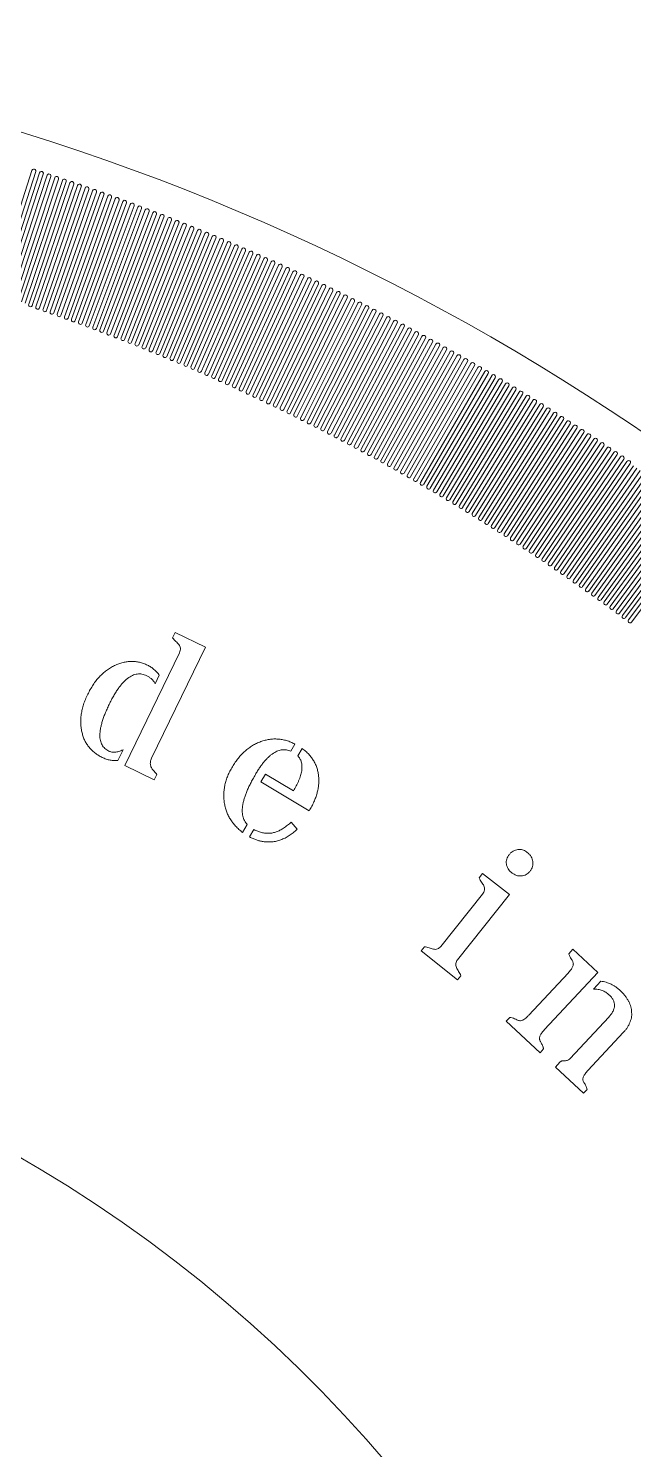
# Model space of a CAD drawing. Header units: millimetres. Extents: x -37.9 to 37.9, y -37.9 to 37.9.
# Drawn here: x 11.34 to 21.19, y 14.76 to 37.9 of the extents above; entities that cross this region are included whole.
import ezdxf

# ---------------------------------------------------------------- set-up
doc = ezdxf.new("R2010")
doc.units = ezdxf.units.MM

msp = doc.modelspace()

# ---------------------------------------------------------------- linework, layer by layer
at = {"color": 7, "linetype": 'Continuous', "lineweight": 15}
for p, q in [((11.392, 35.589), (10.756, 33.601)), ((10.814, 33.582), (11.454, 35.569)), ((11.516, 35.549), (10.873, 33.564)), ((10.932, 33.544), (11.578, 35.528)), ((11.64, 35.508), (10.99, 33.525)), ((11.049, 33.506), (11.702, 35.488)), ((11.764, 35.467), (11.107, 33.487)), ((11.166, 33.467), (11.826, 35.447)), ((11.888, 35.426), (11.224, 33.448)), ((11.282, 33.428), (11.95, 35.405)), ((12.011, 35.384), (11.341, 33.408)), ((11.399, 33.389), (12.073, 35.363)), ((12.135, 35.342), (11.457, 33.369)), ((11.515, 33.349), (12.196, 35.321)), ((12.258, 35.3), (11.574, 33.328)), ((11.632, 33.308), (12.32, 35.278)), ((12.381, 35.257), (11.69, 33.288)), ((11.748, 33.267), (12.443, 35.235)), ((12.504, 35.213), (11.806, 33.247)), ((11.864, 33.226), (12.566, 35.191)), ((12.627, 35.169), (11.922, 33.205)), ((11.98, 33.185), (12.688, 35.147)), ((12.75, 35.125), (12.038, 33.164)), ((12.096, 33.143), (12.811, 35.103)), ((12.872, 35.08), (12.153, 33.121)), ((12.211, 33.1), (12.933, 35.058)), ((12.995, 35.035), (12.269, 33.079)), ((12.327, 33.057), (13.056, 35.012)), ((13.117, 34.99), (12.384, 33.036)), ((12.442, 33.014), (13.178, 34.967)), ((13.239, 34.944), (12.5, 32.992)), ((12.557, 32.97), (13.3, 34.92)), ((13.361, 34.897), (12.615, 32.948)), ((12.672, 32.926), (13.422, 34.874)), ((13.483, 34.85), (12.73, 32.904)), ((12.787, 32.882), (13.543, 34.827)), ((13.604, 34.803), (12.844, 32.86)), ((12.902, 32.837), (13.665, 34.779)), ((13.726, 34.755), (12.959, 32.815)), ((13.016, 32.792), (13.786, 34.731)), ((13.847, 34.707), (13.074, 32.769)), ((13.131, 32.746), (13.907, 34.683)), ((13.968, 34.659), (13.188, 32.723)), ((13.245, 32.7), (14.028, 34.634)), ((14.089, 34.61), (13.302, 32.677)), ((13.359, 32.654), (14.149, 34.585)), ((14.209, 34.56), (13.416, 32.63)), ((13.473, 32.607), (14.27, 34.535)), ((14.33, 34.51), (13.53, 32.583)), ((13.587, 32.56), (14.39, 34.485)), ((14.45, 34.46), (13.643, 32.536)), ((13.7, 32.512), (14.51, 34.435)), ((14.571, 34.41), (13.757, 32.488)), ((13.814, 32.464), (14.631, 34.384)), ((14.691, 34.359), (13.87, 32.44)), ((13.927, 32.416), (14.751, 34.333)), ((14.81, 34.307), (13.983, 32.391)), ((14.04, 32.367), (14.87, 34.281)), ((14.93, 34.255), (14.096, 32.342)), ((14.153, 32.318), (14.99, 34.229)), ((15.05, 34.203), (14.209, 32.293)), ((14.266, 32.268), (15.109, 34.176)), ((15.169, 34.15), (14.322, 32.243)), ((14.378, 32.218), (15.228, 34.124)), ((15.288, 34.097), (14.434, 32.193)), ((14.49, 32.168), (15.347, 34.07)), ((15.407, 34.043), (14.547, 32.142)), ((14.603, 32.117), (15.466, 34.016)), ((15.526, 33.989), (14.659, 32.091)), ((14.715, 32.066), (15.585, 33.962)), ((15.644, 33.935), (14.771, 32.04)), ((14.827, 32.014), (15.703, 33.908)), ((15.763, 33.88), (14.882, 31.988)), ((14.938, 31.962), (15.822, 33.853)), ((15.881, 33.825), (14.994, 31.936)), ((15.05, 31.91), (15.94, 33.797)), ((15.999, 33.769), (15.105, 31.884)), ((15.161, 31.857), (16.058, 33.741)), ((16.116, 33.713), (15.217, 31.831)), ((15.272, 31.804), (16.175, 33.685)), ((16.234, 33.657), (15.328, 31.777)), ((15.383, 31.751), (16.293, 33.628)), ((16.351, 33.6), (15.438, 31.724)), ((15.494, 31.697), (16.41, 33.571)), ((16.469, 33.543), (15.549, 31.67)), ((15.604, 31.642), (16.527, 33.514)), ((16.586, 33.485), (15.659, 31.615)), ((15.715, 31.588), (16.644, 33.456)), ((16.702, 33.427), (15.77, 31.56)), ((15.825, 31.533), (16.761, 33.398)), ((16.819, 33.368), (15.88, 31.505)), ((15.935, 31.477), (16.877, 33.339)), ((16.935, 33.309), (15.99, 31.449)), ((16.045, 31.421), (16.993, 33.28)), ((17.052, 33.25), (16.099, 31.393)), ((16.154, 31.365), (17.11, 33.22)), ((17.168, 33.19), (16.209, 31.337)), ((16.264, 31.309), (17.225, 33.16)), ((17.283, 33.13), (16.318, 31.28)), ((16.373, 31.252), (17.341, 33.1)), ((17.399, 33.07), (16.427, 31.223)), ((16.482, 31.194), (17.456, 33.039)), ((17.514, 33.009), (16.536, 31.166)), ((16.59, 31.137), (17.572, 32.978)), ((17.629, 32.947), (16.645, 31.108)), ((16.699, 31.079), (17.687, 32.917)), ((17.744, 32.886), (16.753, 31.049)), ((16.807, 31.02), (17.802, 32.855)), ((17.859, 32.824), (16.862, 30.991)), ((16.916, 30.961), (17.916, 32.792)), ((17.973, 32.761), (16.97, 30.932)), ((17.024, 30.902), (18.03, 32.73)), ((18.088, 32.698), (17.078, 30.872)), ((17.131, 30.842), (18.145, 32.666)), ((18.202, 32.635), (17.185, 30.812)), ((17.239, 30.782), (18.258, 32.603)), ((18.315, 32.571), (17.293, 30.752)), ((17.346, 30.722), (18.372, 32.539)), ((18.429, 32.507), (17.4, 30.692)), ((17.453, 30.661), (18.486, 32.475)), ((18.542, 32.442), (17.507, 30.631)), ((17.56, 30.6), (18.599, 32.41)), ((18.655, 32.377), (17.614, 30.569)), ((17.667, 30.539), (18.712, 32.345)), ((18.768, 32.312), (17.72, 30.508)), ((17.774, 30.477), (18.825, 32.279)), ((18.881, 32.246), (17.827, 30.446)), ((17.88, 30.415), (18.937, 32.213)), ((18.993, 32.18), (17.933, 30.383)), ((17.986, 30.352), (19.05, 32.147)), ((19.106, 32.114), (18.039, 30.321)), ((18.092, 30.289), (19.162, 32.08)), ((19.218, 32.047), (18.145, 30.257)), ((18.197, 30.226), (19.274, 32.013)), ((19.329, 31.98), (18.25, 30.194)), ((18.303, 30.162), (19.385, 31.946)), ((19.441, 31.912), (18.355, 30.13)), ((18.408, 30.098), (19.497, 31.878)), ((19.552, 31.844), (18.46, 30.066)), ((18.513, 30.033), (19.608, 31.81)), ((19.663, 31.775), (18.565, 30.001)), ((18.618, 29.969), (19.719, 31.741)), ((19.774, 31.707), (18.67, 29.936)), ((18.722, 29.903), (19.829, 31.672)), ((19.885, 31.637), (18.774, 29.871)), ((18.826, 29.838), (19.94, 31.603)), ((19.995, 31.568), (18.878, 29.805)), ((18.93, 29.772), (20.05, 31.533)), ((20.105, 31.498), (18.982, 29.739)), ((19.034, 29.706), (20.16, 31.463)), ((20.215, 31.427), (19.086, 29.673)), ((19.138, 29.639), (20.27, 31.392)), ((20.324, 31.357), (19.189, 29.606)), ((19.241, 29.572), (20.379, 31.321)), ((20.434, 31.286), (19.293, 29.539)), ((19.344, 29.505), (20.488, 31.25)), ((20.543, 31.214), (19.396, 29.471)), ((19.447, 29.437), (20.597, 31.178)), ((20.652, 31.142), (19.498, 29.403)), ((19.55, 29.369), (20.706, 31.106)), ((20.76, 31.07), (19.601, 29.335)), ((19.652, 29.301), (20.814, 31.034)), ((20.869, 30.997), (19.703, 29.266)), ((19.754, 29.232), (20.923, 30.961)), ((20.977, 30.924), (19.805, 29.197)), ((19.856, 29.163), (21.031, 30.887)), ((21.084, 30.851), (19.907, 29.128)), ((19.958, 29.093), (21.138, 30.814)), ((21.192, 30.777), (20.009, 29.058)), ((20.059, 29.023), (21.246, 30.74)), ((21.299, 30.703), (20.11, 28.988)), ((20.16, 28.953), (21.353, 30.666)), ((21.406, 30.628), (20.211, 28.918)), ((20.261, 28.883), (21.46, 30.591)), ((21.513, 30.553), (20.312, 28.847)), ((20.362, 28.812), (21.566, 30.516)), ((21.62, 30.478), (20.412, 28.776)), ((20.463, 28.74), (21.673, 30.44)), ((21.726, 30.402), (20.513, 28.705)), ((20.563, 28.669), (21.779, 30.364)), ((21.832, 30.326), (20.613, 28.633)), ((20.663, 28.597), (21.885, 30.288)), ((21.938, 30.25), (20.713, 28.561)), ((20.762, 28.525), (21.99, 30.212)), ((22.043, 30.173), (20.812, 28.488)), ((20.862, 28.452), (22.096, 30.135)), ((22.148, 30.096), (20.911, 28.416)), ((20.961, 28.379), (22.201, 30.057)), ((22.253, 30.019), (21.011, 28.342)), ((21.06, 28.306), (22.306, 29.98)), ((22.358, 29.941), (21.109, 28.269)), ((21.159, 28.232), (22.41, 29.902)), ((13.683, 27.977), (13.726, 28.065)), ((13.726, 28.065), (14.22, 27.826)), ((14.22, 27.826), (13.341, 26.016)), ((12.904, 25.901), (13.794, 27.735)), ((13.467, 27.369), (13.4, 27.231)), ((12.877, 26.153), (12.792, 25.98)), ((15.677, 26.248), (15.608, 26.131)), ((15.721, 26.057), (15.792, 26.177)), ((13.385, 25.667), (12.904, 25.901)), ((13.426, 25.753), (13.385, 25.667)), ((15.122, 25.635), (15.195, 25.758)), ((15.195, 25.758), (15.651, 25.485)), ((15.91, 25.163), (15.122, 25.635)), ((14.9, 24.937), (14.823, 24.809)), ((14.937, 24.735), (15.009, 24.856)), ((15.617, 24.977), (15.71, 24.861)), ((18.677, 24.068), (18.732, 24.138)), ((18.732, 24.138), (19.171, 23.8)), ((18.054, 22.953), (18.732, 23.805)), ((19.171, 23.8), (18.325, 22.737)), ((17.732, 22.88), (17.785, 22.948)), ((18.324, 22.409), (17.732, 22.88)), ((20.135, 22.834), (20.203, 22.907)), ((20.203, 22.907), (20.608, 22.529)), ((18.378, 22.476), (18.324, 22.409)), ((19.486, 21.834), (20.124, 22.518)), ((20.608, 22.529), (19.743, 21.6)), ((20.54, 22.258), (20.66, 22.387)), ((19.116, 21.736), (19.174, 21.798)), ((20.158, 21.127), (20.788, 21.803)), ((19.668, 21.221), (19.116, 21.736)), ((21.029, 21.556), (20.448, 20.933)), ((19.726, 21.284), (19.668, 21.221)), ((19.918, 20.988), (19.993, 21.069)), ((20.376, 20.561), (19.918, 20.988)), ((20.434, 20.624), (20.376, 20.561))]:
    msp.add_line(p, q, dxfattribs=at)
msp.add_circle((0, 0), 37.9, dxfattribs=at)
for centre, radius, start, end in [((11.423, 35.579), 0.0326, 342.15, 162.25), ((11.547, 35.539), 0.0326, 341.95, 162.05), ((11.671, 35.498), 0.0326, 341.75, 161.85), ((11.795, 35.457), 0.0326, 341.55, 161.65), ((11.919, 35.416), 0.0326, 341.35, 161.45), ((12.042, 35.374), 0.0326, 341.15, 161.25), ((12.166, 35.332), 0.0326, 340.95, 161.05), ((12.289, 35.289), 0.0326, 340.75, 160.85), ((12.412, 35.246), 0.0326, 340.55, 160.65), ((12.535, 35.202), 0.0326, 340.35, 160.45), ((12.658, 35.158), 0.0326, 340.15, 160.25), ((12.78, 35.114), 0.0326, 339.95, 160.05), ((12.903, 35.069), 0.0326, 339.75, 159.85), ((13.025, 35.024), 0.0326, 339.55, 159.65), ((13.147, 34.978), 0.0326, 339.35, 159.45), ((13.269, 34.932), 0.0326, 339.15, 159.25), ((13.391, 34.885), 0.0326, 338.95, 159.05), ((13.513, 34.839), 0.0326, 338.75, 158.85), ((13.634, 34.791), 0.0326, 338.55, 158.65), ((13.756, 34.743), 0.0326, 338.35, 158.45), ((13.877, 34.695), 0.0326, 338.15, 158.25), ((13.998, 34.646), 0.0326, 337.95, 158.05), ((14.119, 34.597), 0.0326, 337.75, 157.85), ((14.24, 34.548), 0.0326, 337.55, 157.65), ((14.36, 34.498), 0.0326, 337.35, 157.45), ((14.48, 34.448), 0.0326, 337.15, 157.25), ((14.601, 34.397), 0.0326, 336.95, 157.05), ((14.721, 34.346), 0.0326, 336.75, 156.85), ((14.84, 34.294), 0.0326, 336.55, 156.65), ((14.96, 34.242), 0.0326, 336.35, 156.45), ((15.079, 34.19), 0.0326, 336.15, 156.25), ((15.199, 34.137), 0.0326, 335.95, 156.05), ((15.318, 34.084), 0.0326, 335.75, 155.85), ((15.437, 34.03), 0.0326, 335.55, 155.65), ((15.555, 33.976), 0.0326, 335.35, 155.45), ((15.674, 33.921), 0.0326, 335.15, 155.25), ((15.792, 33.866), 0.0326, 334.95, 155.05), ((15.91, 33.811), 0.0326, 334.75, 154.85), ((16.028, 33.755), 0.0326, 334.55, 154.65), ((16.146, 33.699), 0.0326, 334.35, 154.45), ((16.263, 33.643), 0.0326, 334.15, 154.25), ((16.381, 33.586), 0.0326, 333.95, 154.05), ((16.498, 33.528), 0.0326, 333.75, 153.85), ((11.37, 33.399), 0.0308, 161.25, 341.15), ((11.486, 33.359), 0.0308, 161.05, 340.95), ((11.603, 33.318), 0.0308, 160.85, 340.75), ((16.615, 33.47), 0.0326, 333.55, 153.65), ((16.732, 33.412), 0.0326, 333.35, 153.45), ((16.848, 33.354), 0.0326, 333.15, 153.25), ((16.964, 33.295), 0.0326, 332.95, 153.05), ((11.719, 33.278), 0.0308, 160.65, 340.55), ((11.835, 33.237), 0.0308, 160.45, 340.35), ((11.951, 33.195), 0.0308, 160.25, 340.15), ((12.067, 33.153), 0.0308, 160.05, 339.95), ((12.182, 33.111), 0.0308, 159.85, 339.75), ((17.081, 33.235), 0.0326, 332.75, 152.85), ((17.196, 33.175), 0.0326, 332.55, 152.65), ((17.312, 33.115), 0.0326, 332.35, 152.45), ((12.298, 33.068), 0.0308, 159.65, 339.55), ((12.413, 33.025), 0.0308, 159.45, 339.35), ((12.528, 32.981), 0.0308, 159.25, 339.15), ((12.644, 32.937), 0.0308, 159.05, 338.95), ((12.758, 32.893), 0.0308, 158.85, 338.75), ((12.873, 32.848), 0.0308, 158.65, 338.55), ((17.428, 33.054), 0.0326, 332.15, 152.25), ((17.543, 32.993), 0.0326, 331.95, 152.05), ((17.658, 32.932), 0.0326, 331.75, 151.85), ((17.773, 32.87), 0.0326, 331.55, 151.65), ((12.988, 32.803), 0.0308, 158.45, 338.35), ((13.102, 32.758), 0.0308, 158.25, 338.15), ((13.216, 32.712), 0.0308, 158.05, 337.95), ((13.331, 32.665), 0.0308, 157.85, 337.75), ((13.444, 32.619), 0.0308, 157.65, 337.55), ((17.887, 32.808), 0.0326, 331.35, 151.45), ((18.002, 32.745), 0.0326, 331.15, 151.25), ((18.116, 32.682), 0.0326, 330.95, 151.05), ((18.23, 32.619), 0.0326, 330.75, 150.85), ((13.558, 32.572), 0.0308, 157.45, 337.35), ((13.672, 32.524), 0.0308, 157.25, 337.15), ((13.785, 32.476), 0.0308, 157.05, 336.95), ((13.899, 32.428), 0.0308, 156.85, 336.75), ((18.344, 32.555), 0.0326, 330.55, 150.65), ((18.457, 32.491), 0.0326, 330.35, 150.45), ((18.571, 32.426), 0.0326, 330.15, 150.25), ((14.012, 32.379), 0.0308, 156.65, 336.55), ((14.125, 32.33), 0.0308, 156.45, 336.35), ((14.237, 32.28), 0.0308, 156.25, 336.15), ((14.35, 32.231), 0.0308, 156.05, 335.95), ((14.462, 32.18), 0.0308, 155.85, 335.75), ((18.684, 32.361), 0.0326, 329.95, 150.05), ((18.797, 32.296), 0.0326, 329.75, 149.85), ((18.909, 32.23), 0.0326, 329.55, 149.65), ((19.022, 32.164), 0.0326, 329.35, 149.45), ((14.575, 32.13), 0.0308, 155.65, 335.55), ((14.687, 32.079), 0.0308, 155.45, 335.35), ((14.799, 32.027), 0.0308, 155.25, 335.15), ((14.91, 31.975), 0.0308, 155.05, 334.95), ((15.022, 31.923), 0.0308, 154.85, 334.75), ((19.134, 32.097), 0.0326, 329.15, 149.25), ((19.246, 32.03), 0.0326, 328.95, 149.05), ((19.357, 31.963), 0.0326, 328.75, 148.85), ((15.133, 31.87), 0.0308, 154.65, 334.55), ((15.244, 31.817), 0.0308, 154.45, 334.35), ((15.355, 31.764), 0.0308, 154.25, 334.15), ((15.466, 31.71), 0.0308, 154.05, 333.95), ((19.469, 31.895), 0.0326, 328.55, 148.65), ((19.58, 31.827), 0.0326, 328.35, 148.45), ((19.691, 31.758), 0.0326, 328.15, 148.25), ((19.802, 31.689), 0.0326, 327.95, 148.05), ((15.577, 31.656), 0.0308, 153.85, 333.75), ((15.687, 31.601), 0.0308, 153.65, 333.55), ((15.797, 31.546), 0.0308, 153.45, 333.35), ((15.907, 31.491), 0.0308, 153.25, 333.15), ((19.912, 31.62), 0.0326, 327.75, 147.85), ((20.022, 31.55), 0.0326, 327.55, 147.65), ((20.132, 31.48), 0.0326, 327.35, 147.45), ((16.017, 31.435), 0.0308, 153.05, 332.95), ((16.127, 31.379), 0.0308, 152.85, 332.75), ((16.236, 31.323), 0.0308, 152.65, 332.55), ((16.345, 31.266), 0.0308, 152.45, 332.35), ((20.242, 31.41), 0.0326, 327.15, 147.25), ((20.352, 31.339), 0.0326, 326.95, 147.05), ((20.461, 31.268), 0.0326, 326.75, 146.85), ((16.454, 31.209), 0.0308, 152.25, 332.15), ((16.563, 31.151), 0.0308, 152.05, 331.95), ((16.672, 31.093), 0.0308, 151.85, 331.75), ((16.78, 31.035), 0.0308, 151.65, 331.55), ((20.57, 31.196), 0.0326, 326.55, 146.65), ((20.679, 31.124), 0.0326, 326.35, 146.45), ((20.787, 31.052), 0.0326, 326.15, 146.25), ((20.896, 30.979), 0.0326, 325.95, 146.05), ((16.889, 30.976), 0.0308, 151.45, 331.35), ((16.997, 30.917), 0.0308, 151.25, 331.15), ((17.104, 30.857), 0.0308, 151.05, 330.95), ((17.212, 30.797), 0.0308, 150.85, 330.75), ((21.004, 30.906), 0.0326, 325.75, 145.85), ((21.111, 30.832), 0.0326, 325.55, 145.65), ((17.319, 30.737), 0.0308, 150.65, 330.55), ((17.427, 30.676), 0.0308, 150.45, 330.35), ((17.534, 30.615), 0.0308, 150.25, 330.15), ((17.64, 30.554), 0.0308, 150.05, 329.95), ((17.747, 30.492), 0.0308, 149.85, 329.75), ((17.853, 30.43), 0.0308, 149.65, 329.55), ((17.959, 30.368), 0.0308, 149.45, 329.35), ((18.065, 30.305), 0.0308, 149.25, 329.15), ((18.171, 30.242), 0.0308, 149.05, 328.95), ((18.276, 30.178), 0.0308, 148.85, 328.75), ((18.382, 30.114), 0.0308, 148.65, 328.55), ((18.487, 30.05), 0.0308, 148.45, 328.35), ((18.591, 29.985), 0.0308, 148.25, 328.15), ((18.696, 29.92), 0.0308, 148.05, 327.95), ((18.8, 29.854), 0.0308, 147.85, 327.75), ((18.904, 29.789), 0.0308, 147.65, 327.55), ((19.008, 29.722), 0.0308, 147.45, 327.35), ((19.112, 29.656), 0.0308, 147.25, 327.15), ((19.215, 29.589), 0.0308, 147.05, 326.95), ((19.318, 29.522), 0.0308, 146.85, 326.75), ((19.421, 29.454), 0.0308, 146.65, 326.55), ((19.524, 29.386), 0.0308, 146.45, 326.35), ((19.627, 29.318), 0.0308, 146.25, 326.15), ((19.729, 29.249), 0.0308, 146.05, 325.95), ((19.831, 29.18), 0.0308, 145.85, 325.75), ((19.932, 29.111), 0.0308, 145.65, 325.55), ((20.034, 29.041), 0.0308, 145.45, 325.35), ((20.135, 28.971), 0.0308, 145.25, 325.15), ((20.236, 28.9), 0.0308, 145.05, 324.95), ((20.337, 28.83), 0.0308, 144.85, 324.75), ((20.437, 28.758), 0.0308, 144.65, 324.55), ((20.538, 28.687), 0.0308, 144.45, 324.35), ((20.638, 28.615), 0.0308, 144.25, 324.15), ((20.738, 28.543), 0.0308, 144.05, 323.95), ((20.837, 28.47), 0.0308, 143.85, 323.75), ((20.936, 28.397), 0.0308, 143.65, 323.55), ((21.035, 28.324), 0.0308, 143.45, 323.35), ((21.134, 28.25), 0.0308, 143.25, 323.15), ((0, 0), 22.5, 272.5473, 267.4527)]:
    msp.add_arc(centre, radius, start, end, dxfattribs=at)
for points, knots in [([(13.787, 27.869), (13.78, 27.877), (13.765, 27.895), (13.737, 27.918), (13.708, 27.945), (13.692, 27.966), (13.683, 27.977)], [0, 0, 0, 0, 0.220498, 0.465743, 0.726569, 1, 1, 1, 1]), ([(13.794, 27.735), (13.8, 27.748), (13.81, 27.771), (13.813, 27.807), (13.806, 27.841), (13.793, 27.859), (13.787, 27.869)], [0, 0, 0, 0, 0.28463, 0.532664, 0.761583, 1, 1, 1, 1]), ([(12.739, 27.526), (12.761, 27.536), (12.806, 27.556), (12.875, 27.577), (12.943, 27.59), (13.011, 27.595), (13.078, 27.592), (13.145, 27.58), (13.211, 27.561), (13.253, 27.542), (13.275, 27.532)], [0, 0, 0, 0, 0.133766, 0.26282, 0.386653, 0.508581, 0.628631, 0.749452, 0.872803, 1, 1, 1, 1]), ([(12.301, 27.058), (12.315, 27.085), (12.342, 27.138), (12.388, 27.213), (12.437, 27.282), (12.491, 27.344), (12.547, 27.399), (12.607, 27.448), (12.671, 27.491), (12.716, 27.515), (12.739, 27.526)], [0, 0, 0, 0, 0.140119, 0.274494, 0.403184, 0.528029, 0.648379, 0.766735, 0.884133, 1, 1, 1, 1]), ([(13.262, 27.36), (13.249, 27.366), (13.224, 27.377), (13.185, 27.387), (13.146, 27.391), (13.107, 27.388), (13.068, 27.38), (13.029, 27.366), (12.99, 27.345), (12.952, 27.319), (12.914, 27.286), (12.876, 27.248), (12.838, 27.203), (12.799, 27.153), (12.762, 27.097), (12.724, 27.034), (12.686, 26.966), (12.65, 26.893), (12.616, 26.82), (12.585, 26.748), (12.559, 26.68), (12.538, 26.616), (12.521, 26.555), (12.509, 26.498), (12.501, 26.445), (12.498, 26.396), (12.5, 26.35), (12.507, 26.307), (12.517, 26.269), (12.533, 26.234), (12.554, 26.203), (12.58, 26.175), (12.61, 26.151), (12.632, 26.139), (12.644, 26.133)], [0, 0, 0, 0, 0.024693, 0.048318, 0.071297, 0.093927, 0.117018, 0.141307, 0.166567, 0.193976, 0.223437, 0.254979, 0.289613, 0.326485, 0.366185, 0.409132, 0.455009, 0.503998, 0.55288, 0.598922, 0.64155, 0.681368, 0.718288, 0.752618, 0.783961, 0.81309, 0.839935, 0.865092, 0.888593, 0.910954, 0.932722, 0.954297, 0.976608, 1, 1, 1, 1]), ([(13.4, 27.231), (13.392, 27.245), (13.376, 27.272), (13.343, 27.306), (13.306, 27.337), (13.277, 27.352), (13.262, 27.36)], [0, 0, 0, 0, 0.245272, 0.489268, 0.738176, 1, 1, 1, 1]), ([(13.275, 27.532), (13.294, 27.522), (13.331, 27.502), (13.381, 27.464), (13.428, 27.42), (13.454, 27.386), (13.467, 27.369)], [0, 0, 0, 0, 0.249156, 0.495866, 0.746659, 1, 1, 1, 1]), ([(12.209, 26.429), (12.204, 26.453), (12.193, 26.502), (12.187, 26.578), (12.187, 26.655), (12.195, 26.733), (12.21, 26.813), (12.233, 26.893), (12.263, 26.976), (12.288, 27.03), (12.301, 27.058)], [0, 0, 0, 0, 0.115947, 0.231696, 0.34994, 0.470977, 0.595047, 0.723968, 0.859083, 1, 1, 1, 1]), ([(12.792, 25.98), (12.771, 25.978), (12.729, 25.976), (12.665, 25.985), (12.6, 26.002), (12.536, 26.029), (12.475, 26.063), (12.418, 26.102), (12.367, 26.145), (12.323, 26.194), (12.285, 26.247), (12.253, 26.304), (12.227, 26.364), (12.215, 26.407), (12.209, 26.429)], [0, 0, 0, 0, 0.0788197, 0.1588597, 0.2423044, 0.3307568, 0.4198386, 0.5054189, 0.5889806, 0.6706997, 0.7521462, 0.8334572, 0.915899, 1, 1, 1, 1]), ([(12.644, 26.133), (12.652, 26.13), (12.667, 26.123), (12.692, 26.118), (12.718, 26.115), (12.747, 26.117), (12.777, 26.12), (12.809, 26.128), (12.842, 26.139), (12.865, 26.148), (12.877, 26.153)], [0, 0, 0, 0, 0.101068, 0.207461, 0.317564, 0.433263, 0.559871, 0.695262, 0.841547, 1, 1, 1, 1]), ([(14.657, 25.878), (14.672, 25.903), (14.703, 25.951), (14.753, 26.019), (14.807, 26.08), (14.864, 26.135), (14.923, 26.183), (14.986, 26.224), (15.051, 26.26), (15.097, 26.278), (15.12, 26.287)], [0, 0, 0, 0, 0.139194, 0.272247, 0.40099, 0.525735, 0.646259, 0.764769, 0.882795, 1, 1, 1, 1]), ([(15.608, 26.131), (15.596, 26.136), (15.574, 26.145), (15.539, 26.153), (15.504, 26.157), (15.469, 26.156), (15.434, 26.149), (15.399, 26.138), (15.363, 26.123), (15.328, 26.102), (15.293, 26.077), (15.257, 26.047), (15.221, 26.012), (15.185, 25.973), (15.149, 25.928), (15.113, 25.879), (15.077, 25.825), (15.054, 25.788), (15.042, 25.768)], [0, 0, 0, 0, 0.050018, 0.09814, 0.145194, 0.192696, 0.240287, 0.290692, 0.342538, 0.39732, 0.456527, 0.519823, 0.586982, 0.659266, 0.736474, 0.818827, 0.906505, 1, 1, 1, 1]), ([(15.12, 26.287), (15.143, 26.295), (15.189, 26.311), (15.26, 26.324), (15.33, 26.332), (15.4, 26.33), (15.47, 26.321), (15.54, 26.305), (15.61, 26.28), (15.655, 26.259), (15.677, 26.248)], [0, 0, 0, 0, 0.127476, 0.251436, 0.373578, 0.495188, 0.616866, 0.740083, 0.868086, 1, 1, 1, 1]), ([(15.792, 26.177), (15.812, 26.162), (15.85, 26.132), (15.902, 26.083), (15.946, 26.029), (15.984, 25.973), (16.014, 25.914), (16.038, 25.851), (16.054, 25.786), (16.06, 25.741), (16.062, 25.718)], [0, 0, 0, 0, 0.135043, 0.264372, 0.389244, 0.511691, 0.632031, 0.752193, 0.874265, 1, 1, 1, 1]), ([(13.341, 26.016), (13.337, 26.006), (13.329, 25.988), (13.322, 25.959), (13.32, 25.932), (13.323, 25.904), (13.331, 25.878), (13.344, 25.852), (13.361, 25.827), (13.376, 25.812), (13.383, 25.805)], [0, 0, 0, 0, 0.133338, 0.258949, 0.37685, 0.491008, 0.609198, 0.731006, 0.859813, 1, 1, 1, 1]), ([(15.651, 25.485), (15.661, 25.501), (15.679, 25.533), (15.705, 25.581), (15.727, 25.626), (15.746, 25.67), (15.761, 25.712), (15.774, 25.753), (15.783, 25.791), (15.789, 25.828), (15.791, 25.863), (15.791, 25.896), (15.788, 25.928), (15.78, 25.957), (15.771, 25.985), (15.757, 26.011), (15.741, 26.036), (15.727, 26.05), (15.721, 26.057)], [0, 0, 0, 0, 0.091843, 0.178728, 0.260395, 0.336998, 0.409448, 0.477484, 0.541104, 0.601524, 0.657366, 0.710759, 0.762112, 0.810715, 0.858442, 0.904464, 0.952323, 1, 1, 1, 1]), ([(13.383, 25.805), (13.391, 25.797), (13.407, 25.781), (13.42, 25.763), (13.426, 25.753)], [0, 0, 0, 0, 0.504711, 1, 1, 1, 1]), ([(14.526, 25.295), (14.523, 25.319), (14.517, 25.367), (14.517, 25.44), (14.523, 25.513), (14.536, 25.586), (14.556, 25.66), (14.582, 25.733), (14.616, 25.806), (14.643, 25.854), (14.657, 25.878)], [0, 0, 0, 0, 0.119489, 0.239109, 0.358372, 0.479855, 0.60374, 0.73094, 0.86334, 1, 1, 1, 1]), ([(15.042, 25.768), (15.028, 25.744), (15, 25.696), (14.962, 25.626), (14.928, 25.558), (14.899, 25.493), (14.874, 25.431), (14.854, 25.372), (14.838, 25.315), (14.827, 25.262), (14.82, 25.211), (14.818, 25.164), (14.82, 25.119), (14.827, 25.076), (14.838, 25.037), (14.854, 25.001), (14.874, 24.967), (14.891, 24.947), (14.9, 24.937)], [0, 0, 0, 0, 0.094557, 0.183707, 0.268282, 0.347421, 0.421524, 0.490957, 0.556412, 0.616969, 0.673558, 0.726488, 0.776774, 0.823849, 0.868979, 0.912752, 0.956361, 1, 1, 1, 1]), ([(16.062, 25.718), (16.064, 25.696), (16.067, 25.651), (16.062, 25.584), (16.053, 25.516), (16.037, 25.447), (16.015, 25.377), (15.986, 25.306), (15.951, 25.234), (15.924, 25.187), (15.91, 25.163)], [0, 0, 0, 0, 0.112535, 0.227611, 0.344479, 0.464914, 0.590533, 0.721282, 0.857084, 1, 1, 1, 1]), ([(14.823, 24.809), (14.803, 24.825), (14.763, 24.857), (14.709, 24.911), (14.661, 24.967), (14.621, 25.027), (14.586, 25.089), (14.56, 25.155), (14.539, 25.224), (14.531, 25.271), (14.526, 25.295)], [0, 0, 0, 0, 0.133934, 0.263203, 0.38832, 0.511102, 0.631814, 0.753145, 0.87556, 1, 1, 1, 1]), ([(15.009, 24.856), (15.03, 24.846), (15.069, 24.827), (15.131, 24.806), (15.193, 24.796), (15.254, 24.793), (15.315, 24.801), (15.374, 24.818), (15.434, 24.844), (15.471, 24.867), (15.49, 24.879)], [0, 0, 0, 0, 0.134064, 0.261008, 0.382465, 0.501257, 0.620007, 0.741167, 0.86651, 1, 1, 1, 1]), ([(15.71, 24.861), (15.69, 24.841), (15.649, 24.804), (15.583, 24.756), (15.516, 24.717), (15.447, 24.687), (15.376, 24.666), (15.304, 24.655), (15.231, 24.652), (15.182, 24.657), (15.157, 24.66)], [0, 0, 0, 0, 0.139581, 0.272274, 0.398178, 0.520537, 0.640021, 0.7585, 0.877891, 1, 1, 1, 1]), ([(15.49, 24.879), (15.512, 24.894), (15.556, 24.925), (15.597, 24.96), (15.617, 24.977)], [0, 0, 0, 0, 0.501193, 1, 1, 1, 1]), ([(15.157, 24.66), (15.139, 24.664), (15.102, 24.67), (15.048, 24.686), (14.992, 24.708), (14.956, 24.726), (14.937, 24.735)], [0, 0, 0, 0, 0.234925, 0.4787735, 0.7325062, 1, 1, 1, 1]), ([(19.167, 24.449), (19.177, 24.461), (19.196, 24.482), (19.231, 24.507), (19.269, 24.524), (19.308, 24.531), (19.347, 24.532), (19.384, 24.527), (19.418, 24.514), (19.447, 24.495), (19.472, 24.474), (19.493, 24.453), (19.511, 24.433), (19.528, 24.408), (19.543, 24.376), (19.549, 24.349), (19.551, 24.336)], [0, 0, 0, 0, 0.088046, 0.170471, 0.249458, 0.329341, 0.407622, 0.480168, 0.54881, 0.617075, 0.683352, 0.74136, 0.793517, 0.839019, 0.920418, 1, 1, 1, 1]), ([(19.364, 24.101), (19.35, 24.1), (19.323, 24.099), (19.282, 24.109), (19.243, 24.127), (19.206, 24.152), (19.173, 24.182), (19.147, 24.217), (19.129, 24.254), (19.119, 24.294), (19.118, 24.335), (19.125, 24.375), (19.142, 24.414), (19.158, 24.437), (19.167, 24.449)], [0, 0, 0, 0, 0.080657, 0.161448, 0.245552, 0.335817, 0.425761, 0.509829, 0.590032, 0.67104, 0.750793, 0.829889, 0.912367, 1, 1, 1, 1]), ([(19.551, 24.336), (19.552, 24.322), (19.554, 24.295), (19.547, 24.254), (19.531, 24.215), (19.514, 24.191), (19.505, 24.179)], [0, 0, 0, 0, 0.2455626, 0.4857607, 0.7364432, 1, 1, 1, 1]), ([(18.755, 23.939), (18.75, 23.949), (18.739, 23.97), (18.716, 23.999), (18.694, 24.031), (18.682, 24.055), (18.677, 24.068)], [0, 0, 0, 0, 0.22441, 0.470117, 0.7289, 1, 1, 1, 1]), ([(19.505, 24.179), (19.496, 24.168), (19.477, 24.147), (19.442, 24.123), (19.405, 24.106), (19.377, 24.103), (19.364, 24.101)], [0, 0, 0, 0, 0.262979, 0.509253, 0.750708, 1, 1, 1, 1]), ([(18.732, 23.805), (18.739, 23.816), (18.754, 23.836), (18.766, 23.871), (18.767, 23.906), (18.759, 23.928), (18.755, 23.939)], [0, 0, 0, 0, 0.279222, 0.526451, 0.757995, 1, 1, 1, 1]), ([(17.785, 22.948), (17.798, 22.946), (17.824, 22.941), (17.86, 22.929), (17.895, 22.917), (17.919, 22.911), (17.931, 22.909)], [0, 0, 0, 0, 0.259814, 0.513626, 0.764403, 1, 1, 1, 1]), ([(17.931, 22.909), (17.943, 22.907), (17.966, 22.903), (18, 22.911), (18.03, 22.927), (18.046, 22.944), (18.054, 22.953)], [0, 0, 0, 0, 0.261816, 0.503126, 0.739479, 1, 1, 1, 1]), ([(18.325, 22.737), (18.318, 22.727), (18.305, 22.708), (18.296, 22.675), (18.296, 22.641), (18.304, 22.62), (18.308, 22.609)], [0, 0, 0, 0, 0.26385, 0.502259, 0.74168, 1, 1, 1, 1]), ([(20.124, 22.518), (20.132, 22.527), (20.149, 22.545), (20.169, 22.572), (20.186, 22.596), (20.199, 22.62), (20.207, 22.641), (20.211, 22.661), (20.211, 22.68), (20.207, 22.691), (20.205, 22.697)], [0, 0, 0, 0, 0.184404, 0.348568, 0.49431, 0.620146, 0.731993, 0.829121, 0.917598, 1, 1, 1, 1]), ([(20.184, 22.736), (20.178, 22.746), (20.166, 22.763), (20.152, 22.79), (20.141, 22.813), (20.137, 22.828), (20.135, 22.834)], [0, 0, 0, 0, 0.309131, 0.581825, 0.809873, 1, 1, 1, 1]), ([(20.205, 22.697), (20.202, 22.703), (20.195, 22.717), (20.188, 22.73), (20.184, 22.736)], [0, 0, 0, 0, 0.489853, 1, 1, 1, 1]), ([(18.308, 22.609), (18.313, 22.598), (18.324, 22.576), (18.343, 22.545), (18.363, 22.512), (18.373, 22.488), (18.378, 22.476)], [0, 0, 0, 0, 0.236435, 0.484835, 0.740385, 1, 1, 1, 1]), ([(20.791, 22.167), (20.774, 22.182), (20.74, 22.21), (20.679, 22.238), (20.612, 22.256), (20.564, 22.258), (20.54, 22.258)], [0, 0, 0, 0, 0.2420775, 0.4822583, 0.7317048, 1, 1, 1, 1]), ([(20.66, 22.387), (20.674, 22.385), (20.703, 22.381), (20.745, 22.369), (20.786, 22.356), (20.826, 22.338), (20.865, 22.317), (20.903, 22.293), (20.94, 22.265), (20.963, 22.244), (20.975, 22.233)], [0, 0, 0, 0, 0.122727, 0.243769, 0.365846, 0.488078, 0.61143, 0.73791, 0.866505, 1, 1, 1, 1]), ([(20.975, 22.233), (20.988, 22.221), (21.013, 22.196), (21.048, 22.157), (21.077, 22.116), (21.103, 22.075), (21.123, 22.033), (21.141, 21.991), (21.152, 21.947), (21.157, 21.917), (21.159, 21.902)], [0, 0, 0, 0, 0.140137, 0.275303, 0.403889, 0.527964, 0.649282, 0.76774, 0.883114, 1, 1, 1, 1]), ([(20.788, 21.803), (20.802, 21.819), (20.828, 21.849), (20.858, 21.897), (20.876, 21.945), (20.883, 21.992), (20.877, 22.038), (20.859, 22.083), (20.831, 22.128), (20.805, 22.154), (20.791, 22.167)], [0, 0, 0, 0, 0.151066, 0.285173, 0.404153, 0.515557, 0.624391, 0.737585, 0.861679, 1, 1, 1, 1]), ([(19.174, 21.798), (19.187, 21.796), (19.215, 21.792), (19.253, 21.776), (19.287, 21.76), (19.314, 21.748), (19.339, 21.742), (19.354, 21.744), (19.362, 21.746)], [0, 0, 0, 0, 0.198148, 0.42187, 0.627296, 0.768915, 0.880373, 1, 1, 1, 1]), ([(19.362, 21.746), (19.371, 21.748), (19.391, 21.754), (19.421, 21.773), (19.453, 21.801), (19.475, 21.823), (19.486, 21.834)], [0, 0, 0, 0, 0.182818, 0.40869, 0.678645, 1, 1, 1, 1]), ([(21.159, 21.902), (21.16, 21.887), (21.163, 21.857), (21.159, 21.811), (21.152, 21.766), (21.137, 21.723), (21.118, 21.679), (21.094, 21.637), (21.064, 21.596), (21.041, 21.57), (21.029, 21.556)], [0, 0, 0, 0, 0.119552, 0.237922, 0.356732, 0.476758, 0.598871, 0.726691, 0.859194, 1, 1, 1, 1]), ([(19.743, 21.6), (19.734, 21.591), (19.719, 21.574), (19.699, 21.549), (19.683, 21.524), (19.672, 21.501), (19.663, 21.48), (19.66, 21.459), (19.66, 21.44), (19.663, 21.428), (19.665, 21.422)], [0, 0, 0, 0, 0.178807, 0.336827, 0.480079, 0.606636, 0.720076, 0.820489, 0.91249, 1, 1, 1, 1]), ([(19.665, 21.422), (19.668, 21.416), (19.674, 21.402), (19.682, 21.389), (19.685, 21.382)], [0, 0, 0, 0, 0.48333, 1, 1, 1, 1]), ([(19.685, 21.382), (19.691, 21.373), (19.701, 21.355), (19.712, 21.328), (19.721, 21.305), (19.725, 21.291), (19.726, 21.284)], [0, 0, 0, 0, 0.305359, 0.57483, 0.805035, 1, 1, 1, 1]), ([(19.993, 21.069), (19.997, 21.072), (20.004, 21.079), (20.018, 21.086), (20.034, 21.09), (20.057, 21.091), (20.083, 21.092), (20.111, 21.095), (20.137, 21.106), (20.15, 21.12), (20.158, 21.127)], [0, 0, 0, 0, 0.0844556, 0.1673607, 0.2579467, 0.3562556, 0.5444531, 0.6890224, 0.8253523, 1, 1, 1, 1]), ([(20.448, 20.933), (20.44, 20.924), (20.425, 20.907), (20.405, 20.882), (20.389, 20.857), (20.377, 20.835), (20.369, 20.814), (20.365, 20.794), (20.366, 20.775), (20.37, 20.764), (20.372, 20.759)], [0, 0, 0, 0, 0.181443, 0.343268, 0.488632, 0.614919, 0.726956, 0.824131, 0.915192, 1, 1, 1, 1]), ([(20.372, 20.759), (20.375, 20.752), (20.382, 20.739), (20.39, 20.727), (20.394, 20.721)], [0, 0, 0, 0, 0.485863, 1, 1, 1, 1]), ([(20.394, 20.721), (20.399, 20.713), (20.409, 20.696), (20.421, 20.671), (20.43, 20.647), (20.433, 20.631), (20.434, 20.624)], [0, 0, 0, 0, 0.286043, 0.547452, 0.786721, 1, 1, 1, 1])]:
    msp.add_open_spline(points, degree=3, knots=knots, dxfattribs=at)

doc.saveas('drawing.dxf')
